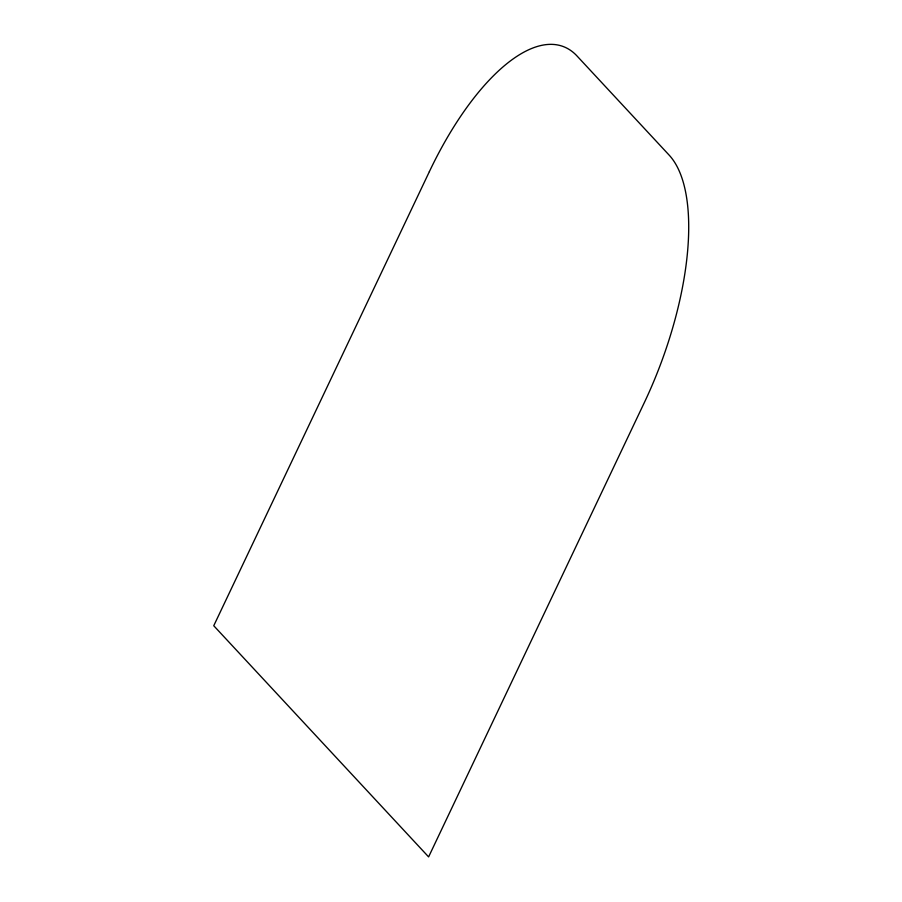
<?xml version="1.0" encoding="UTF-8"?>
<svg xmlns="http://www.w3.org/2000/svg" width="902" height="902" viewBox="0 0 902 902"><rect width="100%" height="100%" fill="white"/><g stroke="black" fill="none" stroke-linecap="round" stroke-linejoin="round"><path stroke-width="1.35" d="M429.386 171.605L213.751 625.74L428.608 856.9L644.242 402.777A204.382 82.432 -69.2 0 0 669.104 155.076L577.032 56.003A204.382 82.432 -69.2 0 0 429.386 171.605"/></g></svg>
